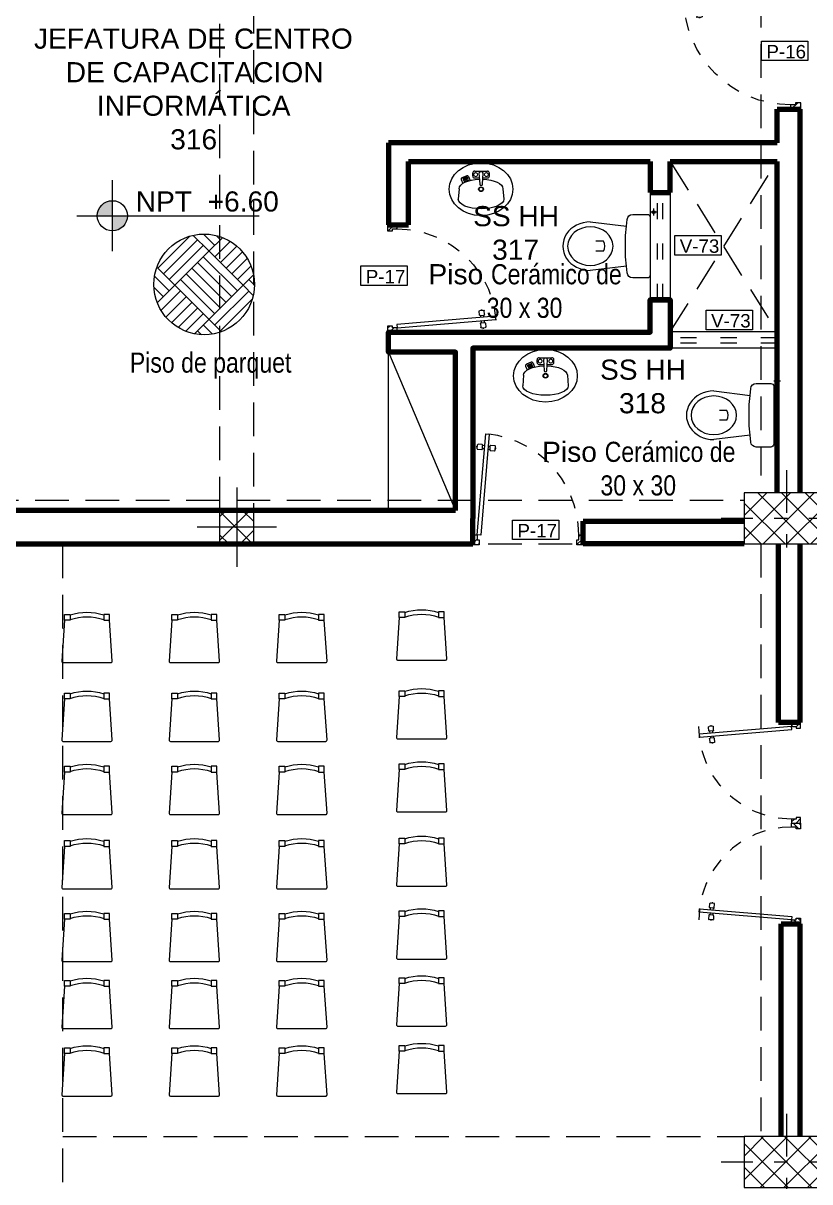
# Model space of a CAD drawing. Header units: inches. Extents: x 140 to 978, y -82 to 38.
# Drawn here: x 773.68 to 779.54, y 8.28 to 16.92 of the extents above; entities that cross this region are included whole.
import ezdxf

# ---------------------------------------------------------------- set-up
doc = ezdxf.new("R2010")
doc.units = ezdxf.units.IN
doc.header["$MEASUREMENT"] = 0
for name, pattern in [('ACAD_ISO03W100', [30, 12, -18]), ('CONTINUA', [0]), ('DASHDOT2', [12.7, 6.35, -3.175, 0, -3.175]), ('DASHED2', [0.375, 0.25, -0.125])]:
    doc.linetypes.add(name, pattern=pattern)
for name, color, linetype, lineweight in [('UNSAAC-COLUMNA', 24, 'Continuous', 0), ('UNSAAC-EJE COLUMNA', 22, 'DASHDOT2', 0), ('UNSAAC-MUEBLE', 254, 'Continuous', 0), ('UNSAAC-MURETE', 146, 'Continuous', 20), ('UNSAAC-MUROS', 7, 'Continuous', 70), ('UNSAAC-PROYECCIONES', 38, 'DASHED2', 0), ('UNSAAC-TEXTOS', 250, 'Continuous', 0), ('UNSAAC-TEXTURAS', 250, 'Continuous', 0), ('UNSAAC-VANOS', 24, 'Continuous', 0)]:
    doc.layers.add(name, color=color, linetype=linetype, lineweight=lineweight)
doc.styles.add('5mm', font='GOTHIC.TTF', dxfattribs={"height": 5})
doc.styles.add('narrow', font='')
doc.styles.get("Standard").update_dxf_attribs({"font": 'arial.ttf'})
doc.styles.get('narrow').set_extended_font_data('Arial Narrow', italic=True)

# ---------------------------------------------------------------- blocks, each defined once
blk = doc.blocks.new('PRTX80')
at = {"layer": 'UNSAAC-TEXTOS'}
h = blk.add_hatch(dxfattribs=at)
h.set_pattern_fill('ANSI31', color=256, scale=0.01, style=0)
h.set_pattern_definition([(45, (-1.629623, -4.234902), (-0.02245064, 0.02245064), [])])
h.paths.add_polyline_path([(-0.755, 0.036), (-0.8, 0.036), (-0.8, -0.036), (-0.7685, -0.036), (-0.7685, 0), (-0.755, 0)])
h.paths.add_polyline_path([(0, 0.036), (-0.045, 0.036), (-0.045, 0), (-0.0315, 0), (-0.0315, -0.036), (0, -0.036)])
at = {"layer": 'UNSAAC-PROYECCIONES', "ltscale": 0.15}
blk.add_arc((-0.0315, -0.036), 0.737, 180, 270, dxfattribs=at)
at = {"layer": 'UNSAAC-TEXTOS'}
for p, q in [((-0.1655, -0.662), (-0.1661, -0.6694)), ((-0.1623, -0.6698), (-0.1661, -0.6694)), ((-0.1617, -0.6623), (-0.1655, -0.662)), ((-0.1608, -0.6511), (-0.1633, -0.681)), ((-0.13, -0.6875), (-0.1599, -0.685)), ((-0.1268, -0.6501), (-0.1567, -0.6476)), ((-0.1256, -0.6803), (-0.1259, -0.6841)), ((-0.1237, -0.6579), (-0.1256, -0.6803)), ((-0.1103, -0.6816), (-0.1256, -0.6803)), ((-0.1234, -0.6542), (-0.1237, -0.6579)), ((-0.1084, -0.6592), (-0.1237, -0.6579)), ((-0.0854, -0.6837), (-0.07, -0.685)), ((-0.0835, -0.6613), (-0.0682, -0.6625)), ((-0.07, -0.685), (-0.0704, -0.6887)), ((-0.0682, -0.6625), (-0.07, -0.685)), ((-0.0679, -0.6588), (-0.0682, -0.6625)), ((-0.0669, -0.6927), (-0.037, -0.6952)), ((-0.0638, -0.6554), (-0.0339, -0.6579)), ((-0.0305, -0.6619), (-0.033, -0.6918)), ((-0.032, -0.6806), (-0.0283, -0.6809)), ((-0.0314, -0.6731), (-0.0277, -0.6734)), ((-0.0277, -0.6734), (-0.0283, -0.6809))]:
    blk.add_line(p, q, dxfattribs=at)
for points in [[(-0.8, 0.036), (-0.755, 0.036), (-0.755, 0), (-0.7685, 0), (-0.7685, -0.036), (-0.8, -0.036), (-0.8, 0.036)], [(-0.045, 0.036), (0, 0.036), (0, -0.036), (-0.0315, -0.036), (-0.0315, 0), (-0.045, 0), (-0.045, 0.036)]]:
    blk.add_lwpolyline(points, dxfattribs=at)
blk.add_lwpolyline([(-0.0564, -0.0339), (-0.0315, -0.036), (-0.0925, -0.77), (-0.1175, -0.768)], close=True, dxfattribs=at)
for centre, start, end in [((-0.1595, -0.6813), 175.24616, 265.24616), ((-0.1571, -0.6514), 85.24616, 175.24616), ((-0.1296, -0.6838), 265.24616, 355.24616), ((-0.1272, -0.6539), 355.24616, 85.24616), ((-0.0666, -0.689), 175.24616, 265.24616), ((-0.0641, -0.6591), 85.24616, 175.24616), ((-0.0367, -0.6915), 265.24616, 355.24616), ((-0.0342, -0.6616), 355.24616, 85.24616)]:
    blk.add_arc(centre, 0.00375, start, end, dxfattribs=at)
blk = doc.blocks.new('A$C1DC20D96')
at = {"layer": 'UNSAAC-MUEBLE', "xscale": -1.167239801663273, "yscale": 1.167239801663273, "zscale": 1.167239801663273, "rotation": 180}
blk.add_blockref('PRTX80', (0, 0.0344), dxfattribs=at)
blk = doc.blocks.new('A$C0B0B79B0')
at = {"layer": 'UNSAAC-MUEBLE'}
for p, q in [((-0.2538, 0.0514), (-0.2538, 0)), ((-0.0362, -0.3486), (-0.0362, -0.4043)), ((0.0362, -0.3486), (0.0362, -0.4043))]:
    blk.add_line(p, q, dxfattribs=at)
blk.add_lwpolyline([(-0.1814, -0.4459), (-0.1479, -0.1762), (-0.1995, -0.1712, -0.386284), (-0.2367, -0.1303), (-0.2367, -0.0206, -0.414214), (-0.2161, 0), (0, 0), (0.2161, 0, -0.414214), (0.2367, -0.0206), (0.2367, -0.1303, -0.386284), (0.1995, -0.1712), (0.1479, -0.1762), (0.1814, -0.4459)], format="xyb", dxfattribs=at)
blk.add_lwpolyline([(0.1479, -0.1762), (0.0798, -0.1828), (0, -0.1828), (-0.0798, -0.1828), (-0.1479, -0.1762)], dxfattribs=at)
blk.add_arc((0, -0.4043), 0.0664, 57.00044, 122.99956, dxfattribs=at)
for major_axis, ratio, start_param, end_param in [((0, 0.1691), 0.84927, 3.141593, 9.424778), ((0, 0.2041), 0.888864, 1.570796, 4.712389)]:
    blk.add_ellipse((0, -0.4459), major_axis=major_axis, ratio=ratio, start_param=start_param, end_param=end_param, dxfattribs=at)
at = {"layer": 'UNSAAC-TEXTOS'}
blk.add_line((-0.2795, 0.0257), (-0.228, 0.0257), dxfattribs=at)
blk.add_circle((-0.2538, 0.0257), 0.0103, dxfattribs=at)
blk = doc.blocks.new('A$C47CC071B')
at = {"layer": 'UNSAAC-MUEBLE'}
for p, q in [((-0.0471, 0.0962), (0.0471, 0.0962)), ((-0.1477, 0.0337), (-0.1359, 0.0046)), ((-0.1059, 0.0617), (-0.1421, 0.047)), ((-0.1027, 0.0538), (-0.1389, 0.0391)), ((-0.0995, 0.0459), (-0.1357, 0.0312)), ((-0.0963, 0.0381), (-0.1325, 0.0234)), ((-0.0931, 0.0302), (-0.1293, 0.0155)), ((-0.0926, 0.0561), (-0.0807, 0.0267)), ((-0.0624, 0.0606), (-0.0624, 0.0809)), ((-0.0471, 0.0453), (-0.013, 0.0453)), ((-0.0153, 0.0814), (-0.0102, 0)), ((0.0102, 0), (0.0153, 0.0814)), ((0.013, 0.0453), (0.0471, 0.0453)), ((0.0624, 0.0606), (0.0624, 0.0809)), ((-0.1633, -0.0345), (-0.1699, -0.1137)), ((0.1632, -0.0345), (0.1698, -0.1137))]:
    blk.add_line(p, q, dxfattribs=at)
at = {"layer": 'UNSAAC-MUEBLE', "const_width": 0.00839}
for points in [[(-0.0536, 0.0707, -1), (-0.0256, 0.0707, -1)], [(0.0256, 0.0707, -1), (0.0536, 0.0707, -1)]]:
    blk.add_lwpolyline(points, format="xyb", close=True, dxfattribs=at)
at = {"layer": 'UNSAAC-MUEBLE'}
for radius in [0.0179, 0.0142]:
    blk.add_circle((0, -0.0385), radius, dxfattribs=at)
for centre, radius, start, end in [((-0.0471, 0.0809), 0.0153, 90, 180), ((0, 0.0772), 0.0159, 15.43631, 164.56369), ((0.0471, 0.0809), 0.0153, 0, 90), ((-0.1382, 0.0375), 0.0102, 112.10685, 202.10685), ((-0.1021, 0.0522), 0.0102, 22.10685, 112.10685), ((-0.0471, 0.0606), 0.0153, 180, 270), ((0, 0), 0.0102, 180, 0), ((0.0471, 0.0606), 0.0153, 270, 0)]:
    blk.add_arc(centre, radius, start, end, dxfattribs=at)
blk.add_ellipse((0, -0.0385), major_axis=(0.2372, 0), ratio=0.827303, dxfattribs=at)
at = {"layer": 'UNSAAC-MUEBLE', "extrusion": (0, 0, -1)}
for centre, major_axis, ratio, start_param, end_param in [((0, -0.0345), (-0.1632, 0), 0.431412, 0, 1.494723), ((0, -0.0345), (-0.1632, 0), 0.431412, 1.647124, 3.141593), ((0, -0.1137), (-0.1698, 0), 0.414636, 3.141593, 6.283185)]:
    blk.add_ellipse(centre, major_axis=major_axis, ratio=ratio, start_param=start_param, end_param=end_param, dxfattribs=at)
blk = doc.blocks.new('c2')
at = {"layer": 'UNSAAC-TEXTURAS'}
h = blk.add_hatch(dxfattribs=at)
h.set_pattern_fill('ANSI37', color=256)
h.set_pattern_definition([(45, (-846.62834, -178.42103), (-0.088388348, 0.088388348), []), (135, (-846.62834, -178.42103), (-0.088388348, -0.088388348), [])])
h.paths.add_polyline_path([(0.315, 0.19), (0.315, 0.38), (0, 0.38), (0, 0.19)])
h.paths.add_polyline_path([(0.63, 0.19), (0.63, 0.38), (0.315, 0.38), (0.315, 0.19)])
h.paths.add_polyline_path([(0.315, 0.19), (0.315, 0), (0.63, 0), (0.63, 0.19)])
h.paths.add_polyline_path([(0.315, 0), (0.315, 0.19), (0, 0.19), (0, 0)])
at = {"layer": 'UNSAAC-COLUMNA'}
blk.add_lwpolyline([(0.63, 0.38), (0, 0.38), (0, 0), (0.63, 0)], close=True, dxfattribs=at)
at = {"layer": 'UNSAAC-EJE COLUMNA', "ltscale": 0.05}
for p, q in [((0.315, 0.55), (0.315, -0.17)), ((0.8, 0.19), (-0.17, 0.19))]:
    blk.add_line(p, q, dxfattribs=at)
blk = doc.blocks.new('colum2')
at = {"layer": 'UNSAAC-TEXTURAS'}
h = blk.add_hatch(dxfattribs=at)
h.set_pattern_fill('ANSI37', color=256)
h.paths.add_polyline_path([(872.3733, 198.546), (872.3733, 198.421), (872.4983, 198.421), (872.4983, 198.546)])
h.paths.add_polyline_path([(872.4983, 198.421), (872.6233, 198.421), (872.6233, 198.546), (872.4983, 198.546)])
h.paths.add_polyline_path([(872.4983, 198.296), (872.6233, 198.296), (872.6233, 198.421), (872.4983, 198.421)])
h.paths.add_polyline_path([(872.4983, 198.421), (872.3733, 198.421), (872.3733, 198.296), (872.4983, 198.296)])
at = {"layer": 'UNSAAC-COLUMNA'}
blk.add_lwpolyline([(872.3733, 198.546), (872.6233, 198.546), (872.6233, 198.296), (872.3733, 198.296)], close=True, dxfattribs=at)
at = {"layer": 'UNSAAC-EJE COLUMNA', "ltscale": 0.03}
for p, q in [((872.4983, 198.716), (872.4983, 198.126)), ((872.7933, 198.421), (872.2033, 198.421))]:
    blk.add_line(p, q, dxfattribs=at)
blk = doc.blocks.new('A$C38507331')
at = {"layer": 'UNSAAC-COLUMNA'}
blk.add_lwpolyline([(-24.891, 25.5324), (-24.641, 25.5324), (-24.641, 25.2824), (-24.891, 25.2824)], close=True, dxfattribs=at)
at = {"layer": 'UNSAAC-EJE COLUMNA'}
for p, q in [((-24.766, 25.7024), (-24.766, 25.1124)), ((-24.471, 25.4074), (-25.061, 25.4074))]:
    blk.add_line(p, q, dxfattribs=at)
at = {"layer": 'UNSAAC-PROYECCIONES'}
for p, q in [((-24.891, 25.5324), (-24.891, 33.8361)), ((-24.641, 33.8362), (-24.641, 25.5324)), ((-20.861, 29.3809), (-20.861, 25.7911)), ((-29.2668, 25.6073), (-20.986, 25.6073)), ((-29.2668, 25.2824), (-20.986, 25.2824)), ((-26.061, 14.9019), (-26.061, 25.2824)), ((-20.861, 25.2824), (-20.861, 20.8661)), ((-26.061, 20.8661), (-20.986, 20.8661))]:
    blk.add_line(p, q, dxfattribs=at)
at = {"layer": 'UNSAAC-TEXTURAS'}
for name, p in [('c2', (-20.986, 25.2824)), ('colum2', (-897.2643, -173.0137)), ('c2', (-20.986, 20.4861))]:
    blk.add_blockref(name, p, dxfattribs=at)
blk = doc.blocks.new('npt')
at = {"layer": 'UNSAAC-TEXTOS'}
h = blk.add_hatch(color=0, dxfattribs=at)
h.dxf.hatch_style = 1
h.paths.add_polyline_path([(0.0522, 0), (0, 0), (0, -0.0522, 0.414214)])
h.paths.add_polyline_path([(0, 0.0522, 0.414214), (-0.0522, 0), (0, 0)])
at = {"layer": 'UNSAAC-TEXTOS', "color": 0}
for p, q in [((0, -0.1228), (0, 0.1228)), ((-0.1228, 0), (0.507, 0))]:
    blk.add_line(p, q, dxfattribs=at)
blk.add_circle((0, 0), 0.0522, dxfattribs=at)
blk = doc.blocks.new('IVOMAEPOR')
at = {"layer": 'UNSAAC-TEXTOS', "linetype": 'Continuous'}
h = blk.add_hatch(dxfattribs=at)
h.set_pattern_fill('AR-PARQ1', color=256, scale=0.03, angle=45, style=0)
h.set_pattern_definition([(135, (103.5357, 167.95308), (-0.50912, 0), [0.36, -0.36]), (135, (103.5781, 167.9955), (-0.50912, 0), [0.36, -0.36]), (135, (103.62054, 168.03793), (-0.50912, 0), [0.36, -0.36]), (135, (103.66297, 168.08036), (-0.50912, 0), [0.36, -0.36]), (135, (103.7054, 168.12278), (-0.50912, 0), [0.36, -0.36]), (135, (103.74782, 168.1652), (-0.50912, 0), [0.36, -0.36]), (135, (103.79025, 168.20763), (-0.50912, 0), [0.36, -0.36]), (45, (103.28113, 168.20763), (0.50912, 0), [0.36, -0.36]), (45, (103.2387, 168.25006), (0.50912, 0), [0.36, -0.36]), (45, (103.19628, 168.2925), (0.50912, 0), [0.36, -0.36]), (45, (103.15385, 168.3349), (0.50912, 0), [0.36, -0.36]), (45, (103.11142, 168.37734), (0.50912, 0), [0.36, -0.36]), (45, (103.069, 168.41977), (0.50912, 0), [0.36, -0.36]), (45, (103.02657, 168.4622), (0.50912, 0), [0.36, -0.36])])
h.paths.add_polyline_path([(103.4182, 167.9522, 1), (104.1682, 167.9522, 1)])
at = {"layer": 'UNSAAC-TEXTOS'}
blk.add_circle((103.7934, 167.9535), 0.375, dxfattribs=at)
at = {"layer": 'UNSAAC-TEXTOS', "insert": (103.2398, 167.4458), "char_height": 0.15, "width": 1.445115, "attachment_point": 1, "style": 'narrow'}
blk.add_mtext('{\\fArial Narrow|b0|i0|c0|p34;Piso de parquet}', dxfattribs=at)
blk = doc.blocks.new('A$C455856FE')
at = {"layer": 'UNSAAC-MUEBLE'}
blk.add_lwpolyline([(0.3164, -0.1678), (0.0101, -0.1882, -0.433848), (0, -0.1788), (0, 0.1788, -0.433848), (0.0101, 0.1882), (0.3164, 0.1678)], format="xyb", dxfattribs=at)
for points in [[(0.3164, 0.1678), (0.3589, 0.1678), (0.3589, 0.1253), (0.3164, 0.1253)], [(0.3164, -0.1678), (0.3589, -0.1678), (0.3589, -0.1253), (0.3164, -0.1253)]]:
    blk.add_lwpolyline(points, close=True, dxfattribs=at)
for radius, start, end in [(0.3778, 340.63003, 19.36997), (0.4108, 342.24299, 17.75701)]:
    blk.add_arc((-0.0364, 0), radius, start, end, dxfattribs=at)

msp = doc.modelspace()

# ---------------------------------------------------------------- linework, layer by layer
at = {"layer": 'UNSAAC-MUEBLE'}
msp.add_line((776.4019, 14.4642), (776.9019, 13.2854), dxfattribs=at)
msp.add_lwpolyline([(776.9019, 13.2854), (776.4019, 13.2854), (776.4019, 14.4642), (776.9019, 14.4642), (776.9019, 13.2854)], dxfattribs=at)
at = {"layer": 'UNSAAC-MURETE'}
for p, q in [((778.3519, 15.6542), (778.3519, 14.8542)), ((778.5019, 15.6542), (778.5019, 14.8542))]:
    msp.add_line(p, q, dxfattribs=at)
at = {"layer": 'UNSAAC-MURETE', "linetype": 'Continuous', "ltscale": 0.01}
for p, q in [((779.2969, 14.6154), (778.5019, 14.6154)), ((779.2969, 14.4942), (778.5019, 14.4942))]:
    msp.add_line(p, q, dxfattribs=at)
at = {"layer": 'UNSAAC-MUROS'}
for p, q in [((779.2969, 16.0242), (779.2969, 16.2739)), ((779.2969, 16.2739), (779.4669, 16.2739)), ((779.4669, 16.2739), (779.4669, 13.4154)), ((779.2969, 16.0242), (776.4019, 16.0242)), ((776.4019, 16.0242), (776.4019, 15.4142)), ((776.5519, 15.4142), (776.5519, 15.8842)), ((776.5519, 15.8842), (778.3519, 15.8842)), ((778.3519, 15.8842), (778.3519, 15.6542)), ((778.5019, 15.6542), (778.5019, 15.8842)), ((778.5019, 15.8842), (779.2969, 15.8842)), ((779.2969, 13.4154), (779.2969, 15.8842)), ((778.3519, 15.6542), (778.5019, 15.6542)), ((776.4019, 15.4142), (776.5519, 15.4142)), ((776.9019, 13.2854), (770.7711, 13.2854)), ((777.0319, 13.0354), (777.0319, 13.2242)), ((777.8519, 13.0354), (777.8519, 13.2054)), ((777.8519, 13.2054), (779.0519, 13.2054)), ((770.7711, 13.0354), (777.0319, 13.0354)), ((779.0519, 13.0354), (777.8519, 13.0354)), ((779.3069, 11.7054), (779.3069, 13.0354)), ((779.4669, 13.0354), (779.4669, 11.7054)), ((779.4669, 11.7054), (779.3069, 11.7054)), ((779.3269, 10.2054), (779.4669, 10.2054)), ((779.3269, 8.6192), (779.3269, 10.2054)), ((779.4669, 10.2054), (779.4669, 8.6192))]:
    msp.add_line(p, q, dxfattribs=at)
for points in [[(778.3519, 15.6542), (778.5019, 15.6542)], [(776.9019, 13.2854), (776.9019, 14.4642), (776.4019, 14.4642), (776.4019, 14.6142), (778.3519, 14.6142), (778.3519, 14.8542), (778.5019, 14.8542), (778.5019, 14.4942), (777.0319, 14.4942), (777.0319, 13.2242)], [(778.5019, 14.8542), (778.3519, 14.8542)]]:
    msp.add_lwpolyline(points, dxfattribs=at)
at = {"layer": 'UNSAAC-PROYECCIONES'}
for p, q in [((778.5019, 14.6154), (779.2969, 15.8842)), ((778.5019, 15.8842), (779.2969, 14.6154))]:
    msp.add_line(p, q, dxfattribs=at)
at = {"layer": 'UNSAAC-TEXTOS'}
for points in [[(779.182, 16.7828), (779.5256, 16.7828), (779.5256, 16.6367), (779.182, 16.6367)], [(778.5363, 15.3339), (778.8799, 15.3339), (778.8799, 15.1878), (778.5363, 15.1878)], [(776.1976, 15.1065), (776.5411, 15.1065), (776.5411, 14.9604), (776.1976, 14.9604)], [(778.7697, 14.7777), (779.1133, 14.7777), (779.1133, 14.6317), (778.7697, 14.6317)], [(777.3273, 13.2132), (777.6708, 13.2132), (777.6708, 13.0672), (777.3273, 13.0672)]]:
    msp.add_lwpolyline(points, close=True, dxfattribs=at)
at = {"layer": 'UNSAAC-VANOS', "linetype": 'ACAD_ISO03W100', "ltscale": 0.01}
for p, q in [((778.4069, 14.8542), (778.4069, 15.6542)), ((778.4469, 14.8542), (778.4469, 15.6542)), ((779.2969, 14.5706), (778.5019, 14.5706)), ((779.2969, 14.5306), (778.5019, 14.5306))]:
    msp.add_line(p, q, dxfattribs=at)

# ---------------------------------------------------------------- block references
at = {"layer": 'UNSAAC-MUEBLE'}
msp.add_blockref('A$C38507331', (800.0379, -12.247), dxfattribs=at)
at = {"layer": 'UNSAAC-MUEBLE', "linetype": 'CONTINUA', "lineweight": 0, "ltscale": 0.4}
for p, xscale, yscale, zscale, rotation in [((779.4669, 17.1339), 0.9209751692936087, 0.9209751692936087, 0.9209751692936087, 89.99999999999999), ((776.4019, 14.6142), 0.8567210877142473, 0.8567210877142473, 0.8567210877142473, 270), ((779.4669, 11.7054), 0.8031760197320331, 0.8031760197320331, 0.8031760197320331, 89.99999999999999), ((779.4669, 10.2054), -0.8031760197320331, 0.8031760197320331, 0.8031760197320331, 90)]:
    msp.add_blockref('A$C1DC20D96', p, dxfattribs=dict(at, xscale=xscale, yscale=yscale, zscale=zscale, rotation=rotation))
at = {"layer": 'UNSAAC-MUEBLE', "rotation": 270}
for p in [(778.3519, 15.2542), (779.2719, 13.9942)]:
    msp.add_blockref('A$C0B0B79B0', p, dxfattribs=at)
at = {"layer": 'UNSAAC-MUEBLE', "linetype": 'CONTINUA', "lineweight": 0, "ltscale": 0.4, "xscale": -0.8781391149070897, "yscale": 0.8781391149070897, "zscale": 0.8781391149070897}
msp.add_blockref('A$C1DC20D96', (777.0319, 13.0354), dxfattribs=at)
at = {"layer": 'UNSAAC-MUEBLE', "xscale": -1, "rotation": 270}
for p in [(774.1562, 12.1513), (774.9562, 12.1513), (775.7562, 12.1513), (776.6494, 12.1699), (774.1562, 11.5644), (774.9562, 11.5644), (775.7562, 11.5644), (776.6494, 11.583), (774.1562, 11.0194), (774.9562, 11.0194), (775.7562, 11.0194), (776.6494, 11.038), (774.1562, 10.4654), (774.9562, 10.4654), (775.7562, 10.4654), (776.6494, 10.4841), (774.1562, 9.9236), (774.9562, 9.9236), (775.7562, 9.9236), (776.6494, 9.9422), (774.1562, 9.4241), (774.9562, 9.4241), (775.7562, 9.4241), (776.6494, 9.4428), (774.1562, 8.921), (774.9562, 8.921), (775.7562, 8.921), (776.6494, 8.9396)]:
    msp.add_blockref('A$C455856FE', p, dxfattribs=at)
at = {"layer": 'UNSAAC-PROYECCIONES'}
msp.add_blockref('IVOMAEPOR', (671.2357, -152.984), dxfattribs=at)
at = {"layer": 'UNSAAC-TEXTOS', "xscale": 2.154779168756153, "yscale": 2.154779168756153, "zscale": 2.154779168756153}
msp.add_blockref('npt', (774.3456, 15.4806), dxfattribs=at)
at = {"layer": 'UNSAAC-TEXTURAS'}
for p in [(777.0919, 15.717), (777.5719, 14.327)]:
    msp.add_blockref('A$C47CC071B', p, dxfattribs=at)

# ---------------------------------------------------------------- texts
at = {"layer": 'UNSAAC-TEXTOS', "attachment_point": 1}
for s, width, insert, char_height in [('\\pi0.072675;JEFATURA DE CENTRO \\P\\pi0.30878;DE CAPACITACION \\P\\pi0.54053;INFORMÁTICA  \\P\\pi1.0871;316', 2.505344, (773.689, 16.8757), 0.15), ('{\\f@Arial Unicode MS|b0|i0|c0|p34;P-}16', 0.2, (779.2178, 16.7535), 0.1), ('\\pi0.26227;SS HH\\P\\pi0.40368;317', 1.138668, (776.7708, 15.5529), 0.15), ('{\\f@Arial Unicode MS|b0|i0|c0|p34;V-}73', 0.2, (778.5722, 15.3046), 0.1), ('{\\f@Arial Unicode MS|b0|i0|c0|p34;P-}17', 0.2, (776.2334, 15.0772), 0.1), ('{\\f@Arial Unicode MS|b0|i0|c0|p34;V-}73', 0.2, (778.8056, 14.7484), 0.1), ('\\pi0.26227;SS HH\\P\\pi0.40353;318', 1.138668, (777.7161, 14.409), 0.15), ('{\\f@Arial Unicode MS|b0|i0|c0|p34;P-}17', 0.2, (777.3631, 13.1839), 0.1)]:
    msp.add_mtext_dynamic_manual_height_columns(s, width=width, gutter_width=1, heights=[0], dxfattribs=dict(at, insert=insert, char_height=char_height))
at = {"layer": 'UNSAAC-TEXTOS', "char_height": 0.15, "attachment_point": 1}
for s, insert, width, style in [('{\\fArial|b0|i0|c0|p34;NPT  +6.60}', (774.5197, 15.6624), 1.063871, '5mm'), ('\\pi0.053834;{\\fArial|b0|i0|c204|p34;Piso \\fArial Narrow|b0|i0|c0|p34;Cerámico de \\P\\pi0.48777;30 x 30}', (776.6466, 15.1201), 1.52397, 'narrow'), ('\\pi0.053834;{\\fArial|b0|i0|c204|p34;Piso \\fArial Narrow|b0|i0|c0|p34;Cerámico de \\P\\pi0.48777;30 x 30}', (777.4935, 13.7967), 1.52397, 'narrow')]:
    msp.add_mtext(s, dxfattribs=dict(at, insert=insert, width=width, style=style))

doc.saveas('drawing.dxf')
